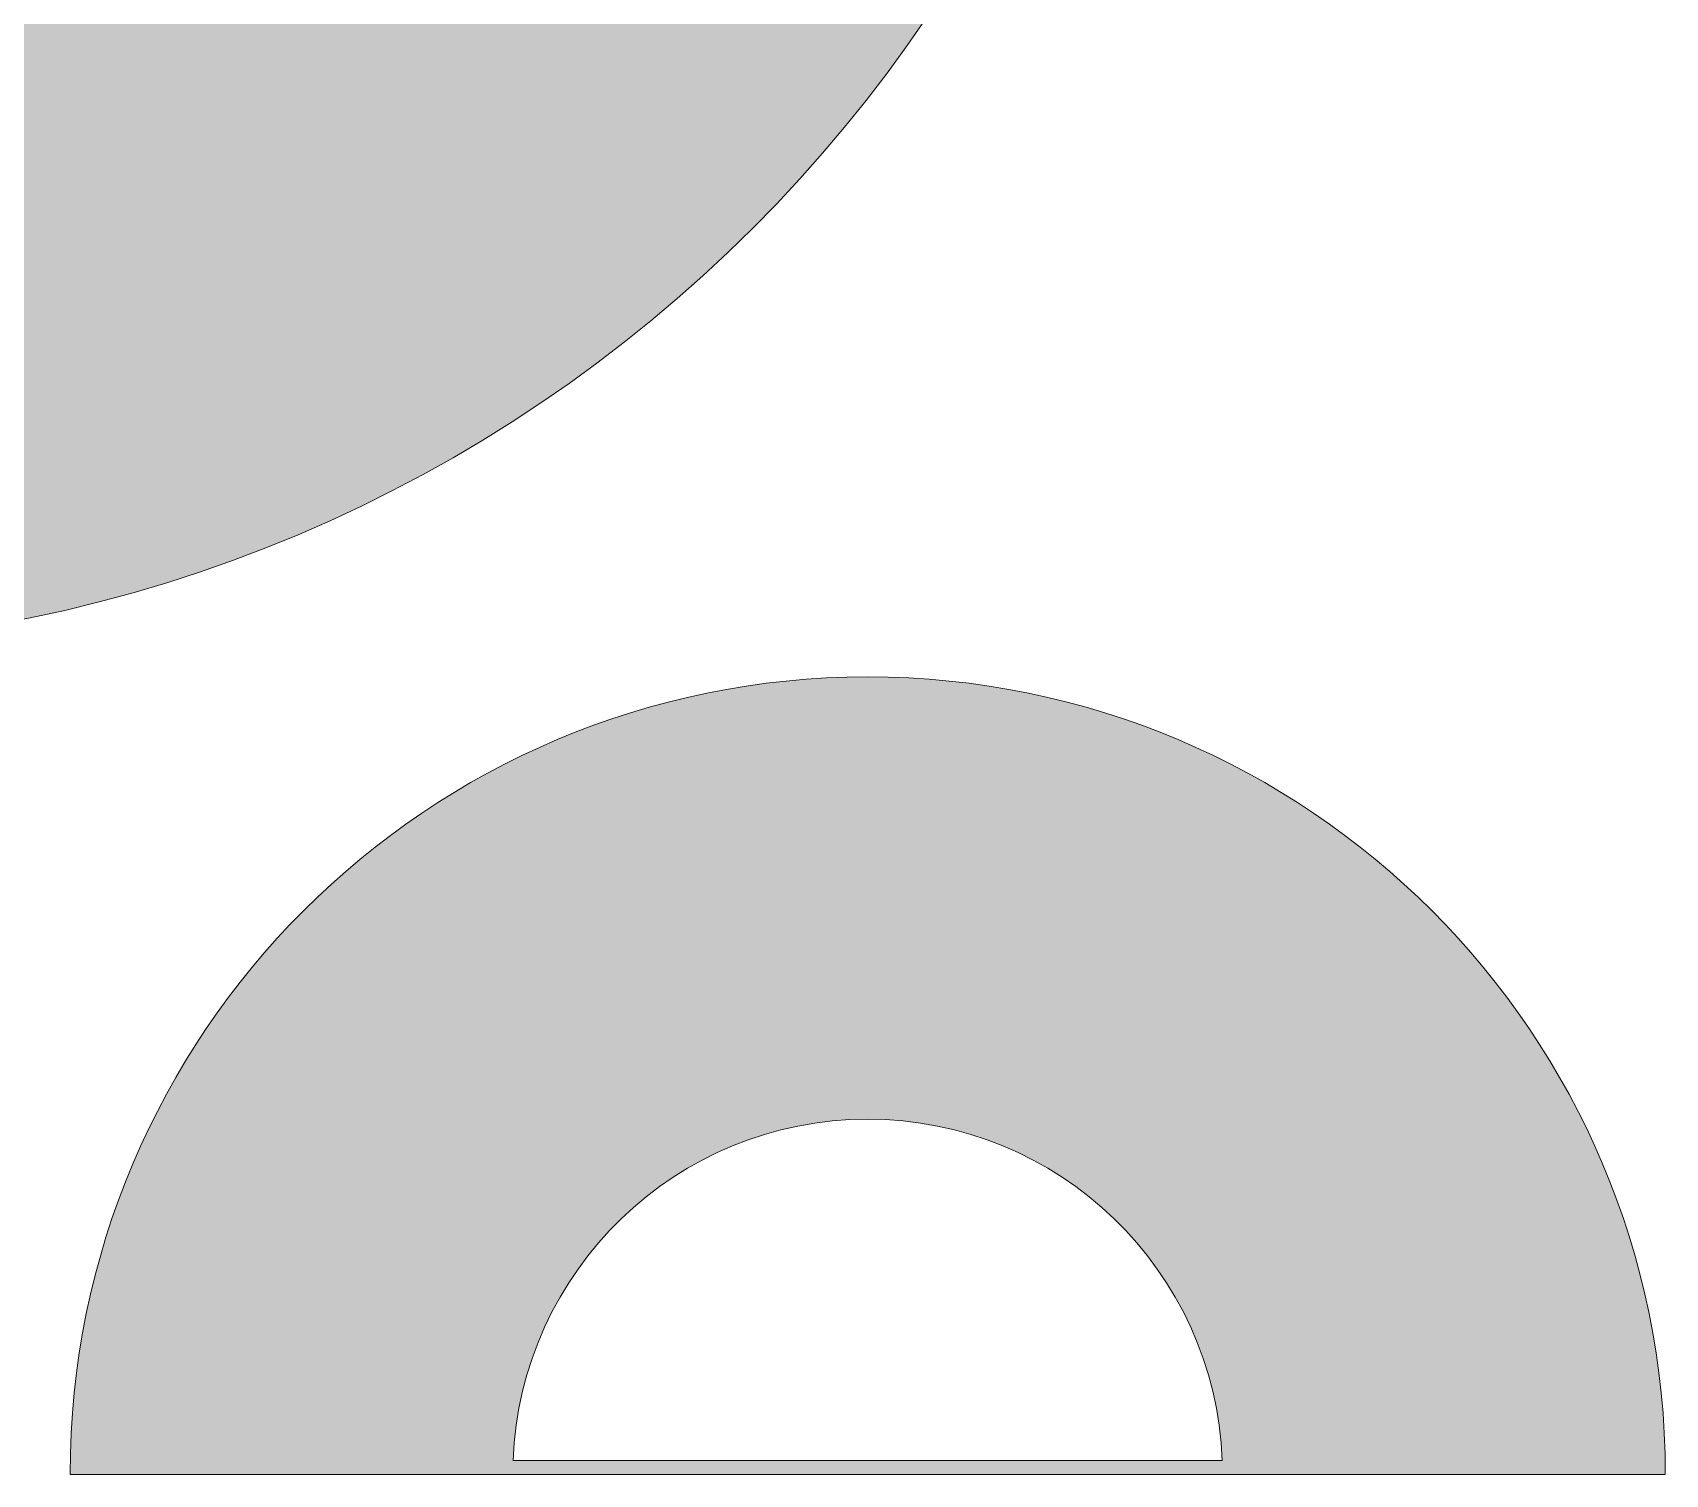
# Model space of a CAD drawing. Header units: inches. Extents: x 110 to 970, y -1000 to -79.
# Drawn here: x 782.7 to 969.9, y -581.5 to -416.2 of the extents above; entities that cross this region are included whole.
import ezdxf

# ---------------------------------------------------------------- set-up
doc = ezdxf.new("R2010")
doc.units = ezdxf.units.IN
doc.header["$MEASUREMENT"] = 0
doc.layers.add('Layer 1', color=7, linetype='Continuous')

# ---------------------------------------------------------------- blocks, each defined once
blk = doc.blocks.new('block 2')
at = {"layer": 'Layer 1', "true_color": 0x1f9d48}
h = blk.add_hatch(color=114, dxfattribs=at)
h.dxf.hatch_style = 2
edge = h.paths.add_edge_path()
edge.add_spline(control_points=[(749.4, -158.97), (658.91, -158.97), (585.56, -232.32), (585.56, -322.8), (585.56, -413.28), (658.91, -486.63), (749.4, -486.63), (839.88, -486.63), (913.23, -413.28), (913.23, -322.8), (913.23, -232.32), (839.88, -158.97), (749.4, -158.97)], knot_values=[0, 0, 0, 0, 1, 1, 1, 2, 2, 2, 3, 3, 3, 4, 4, 4, 4], degree=3, periodic=1)
edge = h.paths.add_edge_path()
edge.add_spline(control_points=[(749.4, -410.71), (700.85, -410.71), (661.49, -371.35), (661.49, -322.8), (661.49, -274.25), (700.85, -234.9), (749.4, -234.9), (797.94, -234.9), (837.3, -274.25), (837.3, -322.8), (837.3, -371.35), (797.94, -410.71), (749.4, -410.71)], knot_values=[0, 0, 0, 0, 1, 1, 1, 2, 2, 2, 3, 3, 3, 4, 4, 4, 4], degree=3, periodic=1)
h = blk.add_hatch(color=114, dxfattribs=at)
h.dxf.hatch_style = 2
edge = h.paths.add_edge_path()
edge.add_spline(control_points=[(878.46, -490.07), (827.95, -490.07), (787.01, -531.02), (787.01, -581.53), (787.01, -581.53), (969.92, -581.53), (969.92, -581.53), (969.92, -531.02), (928.97, -490.07), (878.46, -490.07)], knot_values=[0, 0, 0, 0, 1, 1, 1, 2, 2, 2, 3, 3, 3, 3], degree=3, periodic=1)
edge = h.paths.add_edge_path()
edge.add_spline(control_points=[(837.8, -579.93), (838.65, -558.18), (856.5, -540.79), (878.46, -540.79), (900.42, -540.79), (918.27, -558.18), (919.12, -579.93), (919.12, -579.93), (837.8, -579.93), (837.8, -579.93)], knot_values=[0, 0, 0, 0, 1, 1, 1, 2, 2, 2, 3, 3, 3, 3], degree=3, periodic=1)
at = {"layer": 'Layer 1', "lineweight": 0}
for points, knots in [([(749.4, -158.97), (658.91, -158.97), (585.56, -232.32), (585.56, -322.8), (585.56, -413.28), (658.91, -486.63), (749.4, -486.63), (839.88, -486.63), (913.23, -413.28), (913.23, -322.8), (913.23, -232.32), (839.88, -158.97), (749.4, -158.97)], [0, 0, 0, 0, 1, 1, 1, 2, 2, 2, 3, 3, 3, 4, 4, 4, 4]), ([(878.46, -490.07), (827.95, -490.07), (787.01, -531.02), (787.01, -581.53), (787.01, -581.53), (969.92, -581.53), (969.92, -581.53), (969.92, -531.02), (928.97, -490.07), (878.46, -490.07)], [0, 0, 0, 0, 1, 1, 1, 2, 2, 2, 3, 3, 3, 3]), ([(837.8, -579.93), (838.65, -558.18), (856.5, -540.79), (878.46, -540.79), (900.42, -540.79), (918.27, -558.18), (919.12, -579.93), (919.12, -579.93), (837.8, -579.93), (837.8, -579.93)], [0, 0, 0, 0, 1, 1, 1, 2, 2, 2, 3, 3, 3, 3])]:
    blk.add_open_spline(points, degree=3, knots=knots, dxfattribs=at)

msp = doc.modelspace()

# ---------------------------------------------------------------- block references
at = {"layer": 'Layer 1'}
msp.add_blockref('block 2', (0, 0), dxfattribs=at)

doc.saveas('drawing.dxf')
